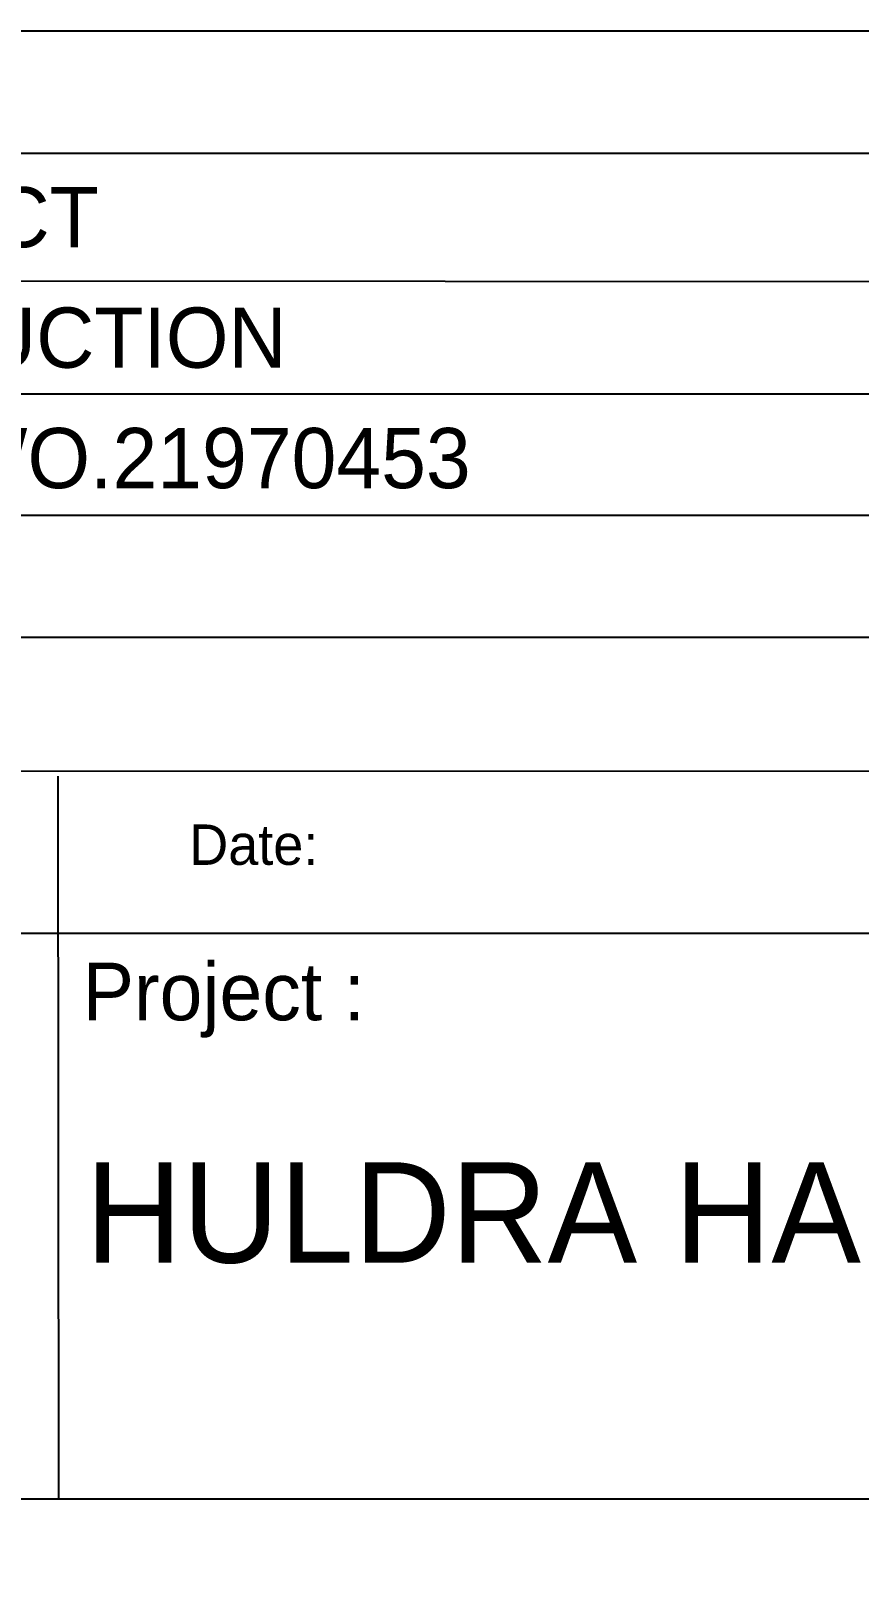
# Model space of a CAD drawing. Extents: x 0 to 841, y 0 to 594.
# Drawn here: x 732.2 to 773.5, y 80.9 to 157.4 of the extents above; entities that cross this region are included whole.
import ezdxf

# ---------------------------------------------------------------- set-up
doc = ezdxf.new("R2010")
doc.units = 0
doc.layers.add('01-LIN-025-A', color=7, linetype='Continuous')
doc.layers.add('02-LIN-025-B', color=7, linetype='Continuous')

msp = doc.modelspace()

# ---------------------------------------------------------------- linework, layer by layer
at = {"layer": '01-LIN-025-A'}
for p, q in [((648.825, 151.274), (829.269, 151.274)), ((648.825, 151.274), (829.269, 151.274)), ((648.827, 144.949), (829.268, 144.852)), ((648.827, 144.949), (829.268, 144.852)), ((648.828, 139.29), (829.27, 139.285)), ((648.828, 139.29), (829.27, 139.285)), ((648.817, 133.231), (829.275, 133.231)), ((648.817, 133.231), (829.275, 133.231)), ((648.813, 127.167), (829.263, 127.167)), ((648.813, 127.167), (829.263, 127.167)), ((733.55, 120.235), (733.589, 84.191)), ((733.55, 120.235), (733.589, 84.191)), ((648.723, 112.418), (829.276, 112.418)), ((648.723, 112.418), (829.276, 112.418))]:
    msp.add_line(p, q, dxfattribs=at)
for points in [[(648.784, 84.124), (648.838, 157.37), (829.263, 157.37)], [(648.784, 84.124), (648.838, 157.37), (829.263, 157.37)], [(829.257, 120.491), (648.808, 120.475)], [(829.257, 120.491), (648.808, 120.475)]]:
    msp.add_lwpolyline(points, dxfattribs=at)
msp.add_lwpolyline([(648.81, 84.229), (829.271, 84.229), (829.271, 10.406), (648.81, 10.406)], close=True, dxfattribs=at)
msp.add_lwpolyline([(648.81, 84.229), (829.271, 84.229), (829.271, 10.406), (648.81, 10.406)], close=True, dxfattribs=at)

# ---------------------------------------------------------------- texts
for s, height, p in [('Date:', 2.0126, (740.094, 115.817)), ('Date:', 2.0126, (740.094, 115.817)), ('Project :', 2.8671, (734.784, 108.074)), ('Project :', 2.8671, (734.784, 108.074))]:
    msp.add_text(s, height=height, dxfattribs=at).set_placement(p)
at = {"layer": '02-LIN-025-B'}
for s, height, p in [('AS BUILT, HHP-PROJECT', 3, (687, 146.581)), ('ISSUED FOR CONSTRUCTION', 3, (687, 140.581)), ('AS BUILT NW.969718 WO.21970453', 3, (687, 134.581)), ('HULDRA HALEPRODUKSJON', 5, (734.92, 96))]:
    msp.add_text(s, height=height, dxfattribs=at).set_placement(p)

doc.saveas('drawing.dxf')
